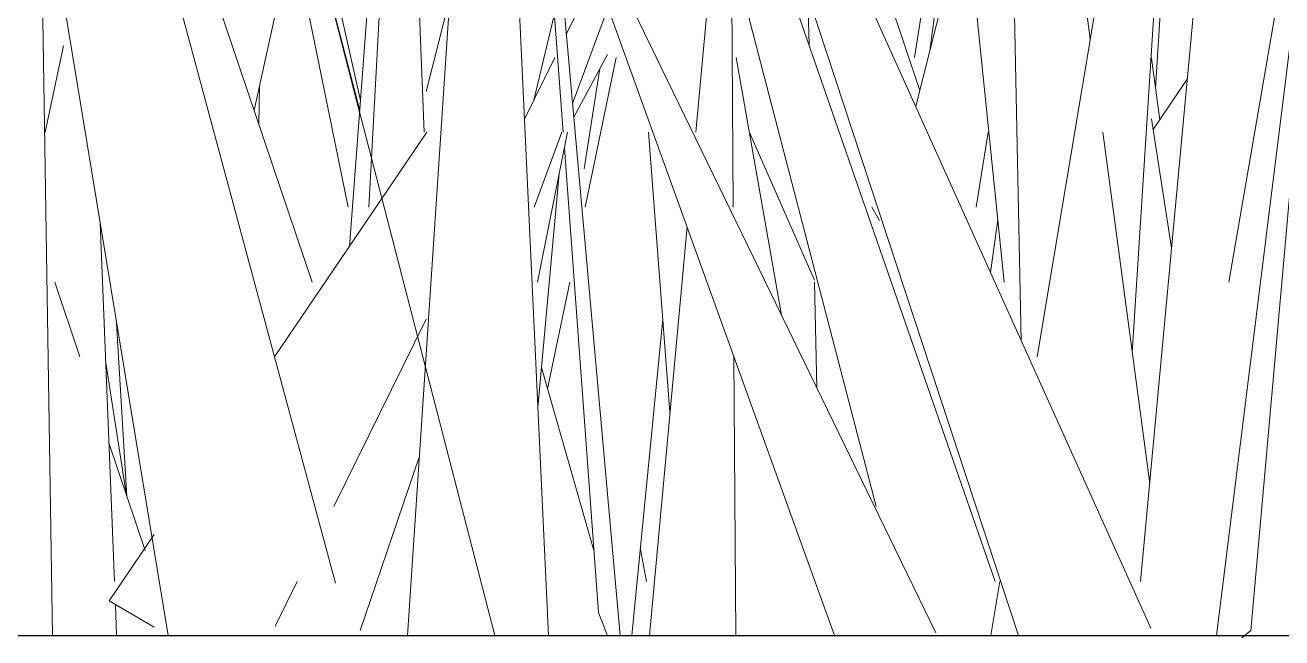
# Model space of a CAD drawing. Header units: millimetres. Extents: x -9575 to 27274, y -4387 to 11354.
# Drawn here: x -7199.9 to -7153.62, y 3047.91 to 3070.5 of the extents above; entities that cross this region are included whole.
import ezdxf

# ---------------------------------------------------------------- set-up
doc = ezdxf.new("R2010")
doc.units = ezdxf.units.MM
doc.layers.add('G-IMPT', color=8, linetype='Continuous', lineweight=9)

# ---------------------------------------------------------------- blocks, each defined once
blk = doc.blocks.new('Grass Array - 25_dwg-V48-North')
at = {"layer": 'G-IMPT'}
for p, q in [((-7158.821, 3049.993), (-7153.475, 3107.545)), ((-7198.899, 3048), (-7199.774, 3104.409)), ((-7187.958, 3062.339), (-7185.099, 3100.199)), ((-7182.147, 3094.503), (-7180.088, 3066.547)), ((-7177.992, 3048), (-7182.147, 3094.503)), ((-7163.215, 3058.859), (-7163.972, 3094.641)), ((-7198.899, 3048), (-7199.619, 3094.393)), ((-7191.466, 3067.357), (-7185.622, 3094.136)), ((-7182.758, 3094.136), (-7185.825, 3048)), ((-7162.625, 3058.27), (-7156.983, 3092.185)), ((-7199.569, 3091.173), (-7188.473, 3049.934)), ((-7163.323, 3048), (-7176.842, 3089.156)), ((-7150.709, 3089.289), (-7155.575, 3061.029)), ((-7187.241, 3063.788), (-7186.018, 3086.704)), ((-7162.866, 3086.371), (-7160.675, 3069.987)), ((-7180.632, 3048), (-7182.382, 3085.978)), ((-7192.227, 3085.254), (-7182.6, 3048)), ((-7157.485, 3084.304), (-7159.131, 3058.434)), ((-7163.852, 3061.029), (-7166.156, 3083.777)), ((-7158.277, 3068.177), (-7157.3, 3083.1)), ((-7156.028, 3048), (-7151.667, 3082.995)), ((-7173.594, 3081.935), (-7158.45, 3048.266)), ((-7189.325, 3061.029), (-7195.859, 3080.341)), ((-7175.206, 3066.547), (-7173.94, 3080.323)), ((-7185.735, 3079.679), (-7185.205, 3066.547)), ((-7170.099, 3048), (-7180.974, 3078.192)), ((-7164.174, 3049.993), (-7173.739, 3077.582)), ((-7177.992, 3048), (-7180.596, 3077.145)), ((-7152.214, 3076.848), (-7154.767, 3048.184)), ((-7194.637, 3048), (-7199.343, 3076.575)), ((-7189.495, 3076.388), (-7187.552, 3067.714)), ((-7166.958, 3068.088), (-7169.665, 3076.191)), ((-7166.958, 3068.088), (-7169.32, 3075.157)), ((-7189.53, 3074.823), (-7187.584, 3067.295)), ((-7187.579, 3067.354), (-7189.516, 3074.823)), ((-7173.901, 3074.517), (-7173.832, 3063.788)), ((-7167.105, 3067.507), (-7165.253, 3074.823)), ((-7167.147, 3069.306), (-7166.38, 3074.286)), ((-7190.054, 3073.825), (-7188, 3063.788)), ((-7173.893, 3073.273), (-7168.562, 3052.752)), ((-7178.393, 3072.879), (-7166.361, 3048.103)), ((-7179.972, 3070.157), (-7179.034, 3072.065)), ((-7166.257, 3072.065), (-7166.588, 3069.55)), ((-7184.262, 3071.516), (-7185.135, 3068.055)), ((-7171.074, 3071.595), (-7171.032, 3069.773)), ((-7180.409, 3070.911), (-7181.162, 3067.736)), ((-7178.459, 3071.087), (-7179.745, 3067.613)), ((-7198.487, 3069.733), (-7199.169, 3066.547)), ((-7181.509, 3067.031), (-7180.39, 3069.306)), ((-7178.459, 3069.419), (-7179.699, 3067.107)), ((-7179.278, 3063.788), (-7178.141, 3069.306)), ((-7172.048, 3059.813), (-7173.713, 3069.306)), ((-7158.118, 3067.012), (-7158.426, 3069.279)), ((-7158.118, 3067.012), (-7158.426, 3069.279)), ((-7179.315, 3065.204), (-7178.736, 3068.902)), ((-7158.364, 3066.651), (-7157.102, 3068.503)), ((-7191.289, 3066.835), (-7191.27, 3068.256)), ((-7157.678, 3062.295), (-7158.426, 3067.044)), ((-7190.715, 3058.27), (-7185.107, 3066.547)), ((-7180.14, 3066.547), (-7181.161, 3063.788)), ((-7181.029, 3061.029), (-7179.926, 3066.547)), ((-7176.948, 3066.547), (-7176.154, 3056.232)), ((-7173.228, 3066.538), (-7170.832, 3061.092)), ((-7164.435, 3066.547), (-7164.876, 3063.788)), ((-7160.215, 3066.547), (-7158.485, 3053.608)), ((-7180.044, 3065.957), (-7178.784, 3048.844)), ((-7181.019, 3056.408), (-7180.229, 3065.032)), ((-7168.443, 3063.302), (-7168.719, 3063.788)), ((-7196.613, 3049.993), (-7197.141, 3063.202)), ((-7196.613, 3049.993), (-7197.141, 3063.202)), ((-7176.91, 3048), (-7175.526, 3063.066)), ((-7164.083, 3063.316), (-7164.349, 3061.38)), ((-7198.809, 3061.029), (-7197.882, 3058.27)), ((-7180.658, 3057.087), (-7179.846, 3061.029)), ((-7170.83, 3061.029), (-7170.74, 3057.12)), ((-7196.534, 3059.516), (-7196.152, 3053.12)), ((-7188.528, 3052.752), (-7185.135, 3059.654)), ((-7177.553, 3048), (-7176.417, 3059.655)), ((-7196.935, 3058.05), (-7196.164, 3053.156)), ((-7178.952, 3051.132), (-7180.885, 3057.877)), ((-7173.796, 3058.262), (-7173.729, 3048)), ((-7196.817, 3055.099), (-7195.487, 3051.139)), ((-7187.569, 3048.186), (-7185.388, 3054.574)), ((-7196.809, 3049.276), (-7195.149, 3051.727)), ((-7177.013, 3049.993), (-7177.244, 3051.17)), ((-7190.696, 3048.341), (-7189.884, 3049.993)), ((-7164.333, 3048), (-7164.001, 3049.993)), ((-7196.809, 3049.276), (-7195.149, 3048.307)), ((-7196.533, 3048), (-7196.579, 3049.142)), ((-7196.533, 3048), (-7196.579, 3049.142)), ((-7178.459, 3047.983), (-7178.784, 3048.844)), ((-7155.088, 3047.913), (-7154.767, 3048.184))]:
    blk.add_line(p, q, dxfattribs=at)
blk = doc.blocks.new('Grass Array - Grass Array-V52-North')
blk.add_blockref('Grass Array - 25_dwg-V48-North', (0, 0))

msp = doc.modelspace()

# ---------------------------------------------------------------- linework, layer by layer
msp.add_line((-7466.268, 3048), (-6666.168, 3048))

# ---------------------------------------------------------------- block references
msp.add_blockref('Grass Array - Grass Array-V52-North', (0, 0))

doc.saveas('drawing.dxf')
